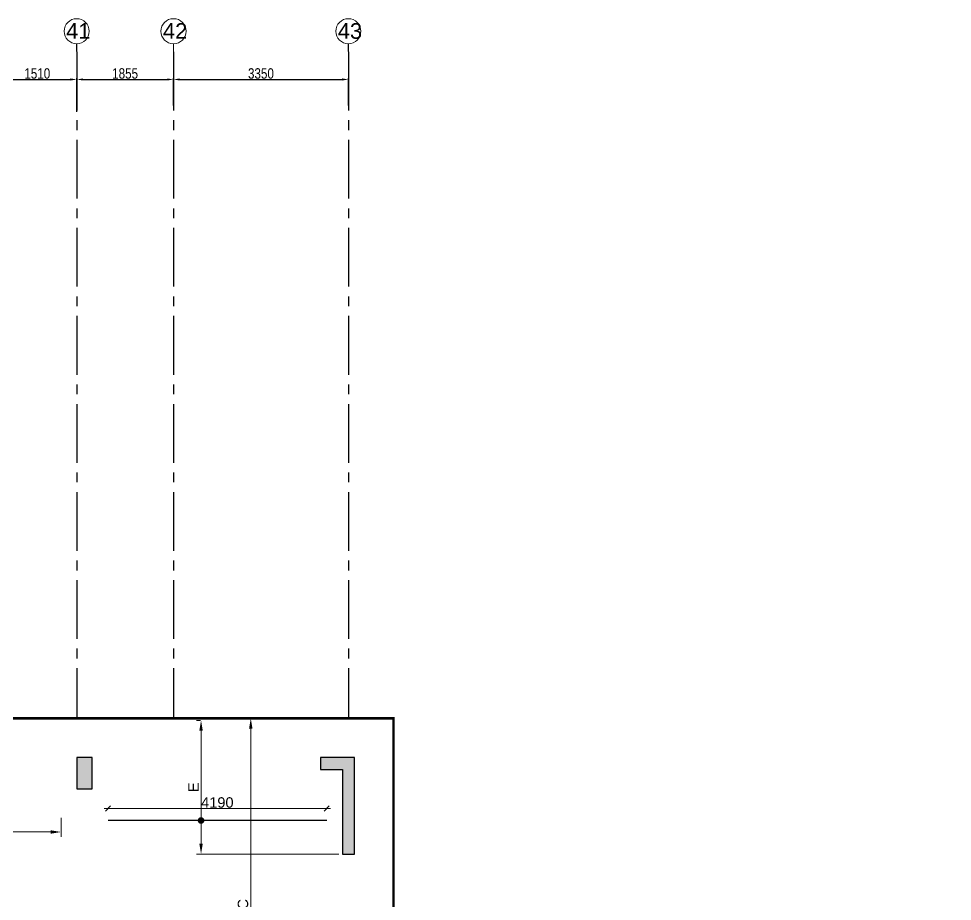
# Model space of a CAD drawing. Header units: millimetres. Extents: x 1123469 to 1883119, y -126924 to 196924.
# Drawn here: x 1771572 to 1789459, y 144667 to 161582 of the extents above; entities that cross this region are included whole.
import ezdxf
from ezdxf.enums import TextEntityAlignment as Align

# ---------------------------------------------------------------- set-up
doc = ezdxf.new("R2010")
doc.units = ezdxf.units.MM
doc.header["$LTSCALE"] = 500
doc.header["$MEASUREMENT"] = 0
doc.header["$PDMODE"] = 34
doc.linetypes.add('CONTINOUS', pattern=[0])
doc.linetypes.add('Site$0$CENTER2', pattern=[1.125, 0.75, -0.125, 0.125, -0.125])
doc.layers.get('Defpoints').update_dxf_attribs({"lineweight": 0})
for name, color, linetype in [('COL. DIM', 3, 'Continuous'), ('GRID', 7, 'Continuous'), ('GRID DIM', 7, 'Continuous'), ('reinf.', 4, 'Continuous'), ('TOWER AREA COLUMN.', 6, 'Continuous')]:
    doc.layers.add(name, color=color, linetype=linetype)
for name, color, linetype, lineweight in [('CUT OUT', 1, 'Continuous', 13), ('dim-M', 1, 'Continuous', 15), ('FOOTING', 1, 'Continuous', 15), ('GRID NO.', 7, 'Continuous', 20), ('S - SUNK', 251, 'Continuous', 0), ('TOWER COL HATCH', 253, 'Continuous', 20)]:
    doc.layers.add(name, color=color, linetype=linetype, lineweight=lineweight)
doc.styles.add('3mm', font='arial.ttf')
doc.styles.add('D50', font='arial.ttf', dxfattribs={"width": 0.8})
doc.dimstyles.new('INNER DIM', dxfattribs={"dimtxt": 200, "dimasz": 120, "dimexe": 25, "dimexo": 25, "dimgap": 12, "dimtad": 1, "dimdec": 0, "dimrnd": 5, "dimzin": 0, "dimdsep": 46, "dimtxsty": 'D50', "dimcen": 0.09, "dimdle": 25, "dimclrt": 6, "dimadec": 0, "dimazin": 0, "dimtfac": 1, "dimtdec": 0, "dimtofl": 0, "dimtmove": 1, "dimatfit": 3, "dimfxl": 75, "dimtolj": 1, "dimtzin": 0, "dimarcsym": 0})
doc.dimstyles.new('PARAMVEER', dxfattribs={"dimtxt": 200, "dimasz": 100, "dimexe": 0, "dimexo": 25, "dimgap": 10, "dimtad": 1, "dimdec": 0, "dimrnd": 5, "dimzin": 0, "dimdsep": 46, "dimtxsty": '3mm', "dimblk": 'OBLIQUE', "dimcen": 0.09, "dimdle": 75, "dimclrd": 1, "dimclre": 1, "dimclrt": 3, "dimadec": 0, "dimazin": 0, "dimtfac": 1, "dimtdec": 0, "dimtmove": 1, "dimatfit": 3, "dimfxl": 100, "dimtolj": 1, "dimtzin": 0, "dimlwd": 18, "dimlwe": 5, "dimarcsym": 0})

# ---------------------------------------------------------------- blocks, each defined once
blk = doc.blocks.new('GRID MARK')
at = {"layer": 'GRID NO.', "const_width": 50}
blk.add_lwpolyline([(0, -541), (0, -891)], dxfattribs=at)
at = {"layer": 'GRID NO.'}
blk.add_circle((0, 0), 541, dxfattribs=at)
at = {"layer": 'GRID NO.', "style": 'D50', "width": 0.8}
blk.add_attdef('Y1', text='', height=500, dxfattribs=at).set_placement((-33, -267), align=Align.CENTER)
blk = doc.blocks.new('*D2367')
at = {"layer": 'Defpoints', "color": 0, "linetype": 'Continuous', "transparency": 16777216}
for p in [(1772683, 160417), (1771173, 159771), (1772683, 159771)]:
    blk.add_point(p, dxfattribs=at)
at = {"layer": 'GRID DIM', "color": 0, "linetype": 'Continuous', "lineweight": -2, "transparency": 16777216}
for p, q in [((1771173, 159796), (1771173, 160442)), ((1772683, 159796), (1772683, 160442))]:
    blk.add_line(p, q, dxfattribs=at)
at = {"layer": 'GRID DIM', "linetype": 'Continuous', "lineweight": -2, "transparency": 16777216}
blk.add_line((1771293, 160417), (1772563, 160417), dxfattribs=at)
at = {"layer": 'GRID DIM', "linetype": 'Continuous', "transparency": 16777216}
for points in [[(1771293, 160437), (1771293, 160397), (1771173, 160417)], [(1772563, 160437), (1772563, 160397), (1772683, 160417)]]:
    blk.add_solid(points, dxfattribs=at)
at = {"layer": 'GRID DIM', "linetype": 'Continuous', "transparency": 16777216, "insert": (1771928, 160531), "char_height": 200, "attachment_point": 5, "style": 'D50'}
blk.add_mtext('\\A1;1510', dxfattribs=at)
blk = doc.blocks.new('*D2368')
at = {"layer": 'Defpoints', "color": 0, "linetype": 'Continuous', "transparency": 16777216}
for p in [(1774538, 160417), (1772683, 159771), (1774538, 159895)]:
    blk.add_point(p, dxfattribs=at)
at = {"layer": 'GRID DIM', "color": 0, "linetype": 'Continuous', "lineweight": -2, "transparency": 16777216}
for p, q in [((1772683, 159796), (1772683, 160442)), ((1774538, 159920), (1774538, 160442))]:
    blk.add_line(p, q, dxfattribs=at)
at = {"layer": 'GRID DIM', "linetype": 'Continuous', "lineweight": -2, "transparency": 16777216}
blk.add_line((1772803, 160417), (1774418, 160417), dxfattribs=at)
at = {"layer": 'GRID DIM', "linetype": 'Continuous', "transparency": 16777216}
for points in [[(1772803, 160437), (1772803, 160397), (1772683, 160417)], [(1774418, 160437), (1774418, 160397), (1774538, 160417)]]:
    blk.add_solid(points, dxfattribs=at)
at = {"layer": 'GRID DIM', "linetype": 'Continuous', "transparency": 16777216, "insert": (1773611, 160531), "char_height": 200, "attachment_point": 5, "style": 'D50'}
blk.add_mtext('\\A1;1855', dxfattribs=at)
blk = doc.blocks.new('*D2369')
at = {"layer": 'Defpoints', "color": 0, "linetype": 'Continuous', "transparency": 16777216}
for p in [(1777888, 160417), (1774538, 159895), (1777888, 159895)]:
    blk.add_point(p, dxfattribs=at)
at = {"layer": 'GRID DIM', "color": 0, "linetype": 'Continuous', "lineweight": -2, "transparency": 16777216}
for p, q in [((1774538, 159920), (1774538, 160442)), ((1777888, 159920), (1777888, 160442))]:
    blk.add_line(p, q, dxfattribs=at)
at = {"layer": 'GRID DIM', "linetype": 'Continuous', "lineweight": -2, "transparency": 16777216}
blk.add_line((1774658, 160417), (1777768, 160417), dxfattribs=at)
at = {"layer": 'GRID DIM', "linetype": 'Continuous', "transparency": 16777216}
for points in [[(1774658, 160437), (1774658, 160397), (1774538, 160417)], [(1777768, 160437), (1777768, 160397), (1777888, 160417)]]:
    blk.add_solid(points, dxfattribs=at)
at = {"layer": 'GRID DIM', "linetype": 'Continuous', "transparency": 16777216, "insert": (1776213, 160531), "char_height": 200, "attachment_point": 5, "style": 'D50'}
blk.add_mtext('\\A1;3350', dxfattribs=at)
blk = doc.blocks.new('3tgra')
at = {"layer": 'TOWER COL HATCH'}
h = blk.add_hatch(color=253, dxfattribs=at)
h.dxf.hatch_style = 1
h.paths.add_polyline_path([(1365641, 83007), (1365641, 84857), (1366291, 84857), (1366291, 84627), (1365871, 84627), (1365871, 83007)])
h = blk.add_hatch(color=253, dxfattribs=at)
h.dxf.hatch_style = 1
h.paths.add_polyline_path([(1370961, 84257), (1370661, 84257), (1370661, 84857), (1370961, 84857)])
at = {"layer": 'TOWER AREA COLUMN.', "color": 4}
blk.add_lwpolyline([(1365641, 83007), (1365641, 84857), (1366291, 84857), (1366291, 84627), (1365871, 84627), (1365871, 83007), (1365641, 83007)], dxfattribs=at)
blk.add_lwpolyline([(1370961, 84257), (1370661, 84257), (1370661, 84857), (1370961, 84857)], close=True, dxfattribs=at)
blk = doc.blocks.new('_Oblique')
at = {"color": 0, "linetype": 'ByBlock', "lineweight": -2}
blk.add_line((-0.5, -0.5), (0.5, 0.5), dxfattribs=at)
blk = doc.blocks.new('*D2619')
at = {"layer": 'COL. DIM', "color": 1, "linetype": 'CONTINOUS', "lineweight": 5, "ltscale": 10, "transparency": 16777216}
for p, q in [((1727133, 148342), (1727133, 147560)), ((1726833, 147450), (1726833, 147740))]:
    blk.add_line(p, q, dxfattribs=at)
at = {"layer": 'COL. DIM', "color": 1, "lineweight": 18, "ltscale": 10, "transparency": 16777216}
blk.add_line((1726743, 147650), (1727223, 147650), dxfattribs=at)
at = {"layer": 'Defpoints', "color": 0, "ltscale": 10, "transparency": 16777216}
for p in [(1727133, 148407), (1727133, 147650), (1726833, 147385), (1771658, 138638), (1777403, 138783), (1777403, 138638)]:
    blk.add_point(p, dxfattribs=at)
at = {"layer": 'S - SUNK', "color": 1, "lineweight": 18, "ltscale": 10, "transparency": 16777216}
blk.add_line((1771583, 138783), (1777478, 138783), dxfattribs=at)
at = {"layer": 'S - SUNK', "color": 1, "lineweight": 5, "ltscale": 10, "transparency": 16777216}
for p, q in [((1771658, 138783), (1771658, 138783)), ((1777403, 138783), (1777403, 138783))]:
    blk.add_line(p, q, dxfattribs=at)
at = {"layer": 'COL. DIM', "color": 1, "lineweight": 18, "ltscale": 10, "transparency": 16777216, "xscale": 90, "yscale": 90, "zscale": 90, "rotation": 180}
blk.add_blockref('_Oblique', (1726833, 147650), dxfattribs=at)
at = {"layer": 'COL. DIM', "color": 1, "lineweight": 18, "ltscale": 10, "transparency": 16777216, "xscale": 90, "yscale": 90, "zscale": 90}
blk.add_blockref('_Oblique', (1727133, 147650), dxfattribs=at)
at = {"layer": 'S - SUNK', "color": 1, "lineweight": 18, "ltscale": 10, "transparency": 16777216, "xscale": 100, "yscale": 100, "zscale": 100, "rotation": 180}
blk.add_blockref('_Oblique', (1771658, 138783), dxfattribs=at)
at = {"layer": 'S - SUNK', "color": 1, "lineweight": 18, "ltscale": 10, "transparency": 16777216, "xscale": 100, "yscale": 100, "zscale": 100}
blk.add_blockref('_Oblique', (1777403, 138783), dxfattribs=at)
at = {"layer": 'COL. DIM', "color": 3, "ltscale": 10, "transparency": 16777216, "insert": (1726983, 147797), "char_height": 200, "attachment_point": 5, "style": '3mm'}
blk.add_mtext('\\A1;300', dxfattribs=at)
at = {"layer": 'S - SUNK', "color": 3, "ltscale": 10, "transparency": 16777216, "insert": (1774531, 138895), "char_height": 200, "attachment_point": 5, "style": '3mm'}
blk.add_mtext('\\A1;5745', dxfattribs=at)
blk = doc.blocks.new('*D2587')
at = {"layer": 'COL. DIM', "color": 1, "linetype": 'CONTINOUS', "lineweight": 5, "ltscale": 10, "transparency": 16777216}
for p, q in [((1776010, 148173), (1775929, 148173)), ((1775330, 139943), (1776109, 139943))]:
    blk.add_line(p, q, dxfattribs=at)
at = {"layer": 'COL. DIM', "color": 1, "lineweight": 18, "ltscale": 10, "transparency": 16777216}
blk.add_line((1776019, 147973), (1776019, 140143), dxfattribs=at)
at = {"layer": 'COL. DIM', "color": 1, "ltscale": 10, "transparency": 16777216}
for points in [[(1775985, 147973), (1776052, 147973), (1776019, 148173)], [(1775985, 140143), (1776052, 140143), (1776019, 139943)]]:
    blk.add_solid(points, dxfattribs=at)
at = {"layer": 'Defpoints', "color": 0, "ltscale": 10, "transparency": 16777216}
for p in [(1776075, 148173), (1775265, 139943), (1776019, 139943)]:
    blk.add_point(p, dxfattribs=at)
at = {"layer": 'COL. DIM', "color": 3, "ltscale": 10, "transparency": 16777216, "insert": (1775870, 144610), "char_height": 200, "attachment_point": 5, "rotation": 90, "style": '3mm'}
blk.add_mtext('\\A1;C', dxfattribs=at)
blk = doc.blocks.new('*D2431')
at = {"layer": 'COL. DIM', "color": 1, "linetype": 'CONTINOUS', "lineweight": 5, "ltscale": 10, "transparency": 16777216}
for p, q in [((1769748, 146266), (1769748, 145906)), ((1772383, 146266), (1772383, 145906))]:
    blk.add_line(p, q, dxfattribs=at)
at = {"layer": 'COL. DIM', "color": 1, "lineweight": 18, "ltscale": 10, "transparency": 16777216}
blk.add_line((1772183, 145996), (1769948, 145996), dxfattribs=at)
at = {"layer": 'COL. DIM', "color": 1, "ltscale": 10, "transparency": 16777216}
for points in [[(1769948, 146029), (1769948, 145962), (1769748, 145996)], [(1772183, 146029), (1772183, 145962), (1772383, 145996)]]:
    blk.add_solid(points, dxfattribs=at)
at = {"layer": 'Defpoints', "color": 0, "ltscale": 10, "transparency": 16777216}
for p in [(1769748, 146331), (1772383, 146331), (1769748, 145996)]:
    blk.add_point(p, dxfattribs=at)
at = {"layer": 'COL. DIM', "color": 3, "ltscale": 10, "transparency": 16777216, "insert": (1771127, 146141), "char_height": 200, "width": 21.48, "attachment_point": 5, "style": '3mm'}
blk.add_mtext('\\A1;A', dxfattribs=at)
blk = doc.blocks.new('*D2716')
at = {"layer": 'COL. DIM', "color": 1, "linetype": 'CONTINOUS', "lineweight": 5, "ltscale": 10, "transparency": 16777216}
for p, q in [((1775057, 148135), (1774976, 148135)), ((1777708, 145573), (1774976, 145573))]:
    blk.add_line(p, q, dxfattribs=at)
at = {"layer": 'COL. DIM', "color": 1, "lineweight": 18, "ltscale": 10, "transparency": 16777216}
blk.add_line((1775066, 147935), (1775066, 145773), dxfattribs=at)
at = {"layer": 'COL. DIM', "color": 1, "ltscale": 10, "transparency": 16777216}
for points in [[(1775033, 147935), (1775099, 147935), (1775066, 148135)], [(1775033, 145773), (1775099, 145773), (1775066, 145573)]]:
    blk.add_solid(points, dxfattribs=at)
at = {"layer": 'Defpoints', "color": 0, "ltscale": 10, "transparency": 16777216}
for p in [(1775122, 148135), (1775066, 145573), (1777773, 145573)]:
    blk.add_point(p, dxfattribs=at)
at = {"layer": 'COL. DIM', "color": 3, "ltscale": 10, "transparency": 16777216, "insert": (1774921, 146854), "char_height": 200, "attachment_point": 5, "rotation": 90, "style": '3mm'}
blk.add_mtext('\\A1;E', dxfattribs=at)
blk = doc.blocks.new('*D2744')
at = {"layer": 'Defpoints', "color": 0, "ltscale": 10, "transparency": 16777216}
for p in [(1777473, 146448), (1773283, 146216), (1777473, 146216)]:
    blk.add_point(p, dxfattribs=at)
at = {"layer": 'S - SUNK', "color": 1, "lineweight": 18, "ltscale": 10, "transparency": 16777216}
blk.add_line((1773208, 146448), (1777548, 146448), dxfattribs=at)
at = {"layer": 'S - SUNK', "color": 1, "lineweight": 5, "ltscale": 10, "transparency": 16777216}
for p, q in [((1773283, 146448), (1773283, 146448)), ((1777473, 146448), (1777473, 146448))]:
    blk.add_line(p, q, dxfattribs=at)
at = {"layer": 'S - SUNK', "color": 1, "lineweight": 18, "ltscale": 10, "transparency": 16777216, "xscale": 100, "yscale": 100, "zscale": 100, "rotation": 180}
blk.add_blockref('_Oblique', (1773283, 146448), dxfattribs=at)
at = {"layer": 'S - SUNK', "color": 1, "lineweight": 18, "ltscale": 10, "transparency": 16777216, "xscale": 100, "yscale": 100, "zscale": 100}
blk.add_blockref('_Oblique', (1777473, 146448), dxfattribs=at)
at = {"layer": 'S - SUNK', "color": 3, "ltscale": 10, "transparency": 16777216, "insert": (1775378, 146560), "char_height": 200, "attachment_point": 5, "style": '3mm'}
blk.add_mtext('\\A1;4190', dxfattribs=at)
blk = doc.blocks.new('*D3557')
at = {"layer": 'COL. DIM', "color": 1, "lineweight": 18, "ltscale": 10, "transparency": 16777216}
for p, q in [((1830518, 155675), (1830518, 154998)), ((1830518, 155088), (1830518, 154608))]:
    blk.add_line(p, q, dxfattribs=at)
at = {"layer": 'COL. DIM', "color": 1, "linetype": 'CONTINOUS', "lineweight": 5, "ltscale": 10, "transparency": 16777216}
for p, q in [((1830059, 154998), (1830608, 154998)), ((1830171, 154698), (1830608, 154698))]:
    blk.add_line(p, q, dxfattribs=at)
at = {"layer": 'Defpoints', "color": 0, "ltscale": 10, "transparency": 16777216}
for p in [(1418936, 156725), (1417241, 156599), (1418936, 156599), (1829994, 154998), (1830106, 154698), (1830518, 154698)]:
    blk.add_point(p, dxfattribs=at)
at = {"layer": 'S - SUNK', "color": 1, "lineweight": 18, "ltscale": 10, "transparency": 16777216}
blk.add_line((1417166, 156725), (1419011, 156725), dxfattribs=at)
at = {"layer": 'S - SUNK', "color": 1, "lineweight": 5, "ltscale": 10, "transparency": 16777216}
for p, q in [((1417241, 156725), (1417241, 156725)), ((1418936, 156725), (1418936, 156725))]:
    blk.add_line(p, q, dxfattribs=at)
at = {"layer": 'COL. DIM', "color": 1, "lineweight": 18, "ltscale": 10, "transparency": 16777216, "xscale": 90, "yscale": 90, "zscale": 90}
for p, rotation in [((1830518, 154998), 90), ((1830518, 154698), 270)]:
    blk.add_blockref('_Oblique', p, dxfattribs=dict(at, rotation=rotation))
at = {"layer": 'S - SUNK', "color": 1, "lineweight": 18, "ltscale": 10, "transparency": 16777216, "xscale": 100, "yscale": 100, "zscale": 100, "rotation": 180}
blk.add_blockref('_Oblique', (1417241, 156725), dxfattribs=at)
at = {"layer": 'S - SUNK', "color": 1, "lineweight": 18, "ltscale": 10, "transparency": 16777216, "xscale": 100, "yscale": 100, "zscale": 100}
blk.add_blockref('_Oblique', (1418936, 156725), dxfattribs=at)
at = {"layer": 'COL. DIM', "color": 3, "ltscale": 10, "transparency": 16777216, "insert": (1830371, 155409), "char_height": 200, "attachment_point": 5, "rotation": 90, "style": '3mm'}
blk.add_mtext('\\A1;300', dxfattribs=at)
at = {"layer": 'S - SUNK', "color": 3, "ltscale": 10, "transparency": 16777216, "insert": (1418088, 156837), "char_height": 200, "attachment_point": 5, "style": '3mm'}
blk.add_mtext('\\A1;1695', dxfattribs=at)
blk = doc.blocks.new('*D3556')
at = {"layer": 'COL. DIM', "color": 1, "lineweight": 18, "ltscale": 10, "transparency": 16777216}
blk.add_line((1817174, 134748), (1817174, 133598), dxfattribs=at)
at = {"layer": 'COL. DIM', "color": 1, "linetype": 'CONTINOUS', "lineweight": 5, "ltscale": 10, "transparency": 16777216}
for p, q in [((1817864, 134658), (1817084, 134658)), ((1816402, 133688), (1817264, 133688))]:
    blk.add_line(p, q, dxfattribs=at)
at = {"layer": 'Defpoints', "color": 0, "ltscale": 10, "transparency": 16777216}
for p in [(1417088, 156599), (1417241, 156599), (1417241, 155194), (1817929, 134658), (1816337, 133688), (1817174, 133688)]:
    blk.add_point(p, dxfattribs=at)
at = {"layer": 'S - SUNK', "color": 1, "lineweight": 18, "ltscale": 10, "transparency": 16777216}
blk.add_line((1417088, 155119), (1417088, 156674), dxfattribs=at)
at = {"layer": 'S - SUNK', "color": 1, "lineweight": 5, "ltscale": 10, "transparency": 16777216}
for p, q in [((1417088, 156599), (1417088, 156599)), ((1417088, 155194), (1417088, 155194))]:
    blk.add_line(p, q, dxfattribs=at)
at = {"layer": 'COL. DIM', "color": 1, "lineweight": 18, "ltscale": 10, "transparency": 16777216, "xscale": 90, "yscale": 90, "zscale": 90}
for p, rotation in [((1817174, 134658), 90), ((1817174, 133688), 270)]:
    blk.add_blockref('_Oblique', p, dxfattribs=dict(at, rotation=rotation))
at = {"layer": 'S - SUNK', "color": 1, "lineweight": 18, "ltscale": 10, "transparency": 16777216, "xscale": 100, "yscale": 100, "zscale": 100}
for p, rotation in [((1417088, 156599), 90), ((1417088, 155194), 270)]:
    blk.add_blockref('_Oblique', p, dxfattribs=dict(at, rotation=rotation))
at = {"layer": 'COL. DIM', "color": 3, "ltscale": 10, "transparency": 16777216, "insert": (1817027, 134173), "char_height": 200, "attachment_point": 5, "rotation": 90, "style": '3mm'}
blk.add_mtext('\\A1;970', dxfattribs=at)
at = {"layer": 'S - SUNK', "color": 3, "ltscale": 10, "transparency": 16777216, "insert": (1416976, 155897), "char_height": 200, "attachment_point": 5, "rotation": 90, "style": '3mm'}
blk.add_mtext('\\A1;1405', dxfattribs=at)

msp = doc.modelspace()

# ---------------------------------------------------------------- linework, layer by layer
at = {"layer": 'dim-M', "color": 4, "ltscale": 10, "const_width": 63.8}
msp.add_lwpolyline([(1775097.8, 146215.9, -1), (1775034.1, 146215.9, -1)], format="xyb", close=True, dxfattribs=at)
at = {"layer": 'FOOTING', "color": 3, "ltscale": 10, "const_width": 50}
msp.add_lwpolyline([(1726403.3, 154737.5), (1753143.3, 154737.5), (1753143.3, 156142.5), (1754838.3, 156142.5), (1754838.3, 156957.3), (1758788.3, 156957.3), (1758788.3, 158457.3), (1767663.3, 158457.3), (1767663.3, 148172.6), (1778753.3, 148172.6), (1778753.3, 126522.5), (1770198.3, 126522.5)], dxfattribs=at)
at = {"layer": 'GRID', "color": 16, "linetype": 'Site$0$CENTER2', "ltscale": 3}
for points in [[(1772683.3, 160946.9), (1772683.3, 148172.6)], [(1774538.3, 160946.9), (1774538.3, 148172.6)], [(1777888.3, 160946.9), (1777888.3, 148172.6)]]:
    msp.add_lwpolyline(points, dxfattribs=at)
at = {"layer": 'reinf.', "color": 4, "ltscale": 1.4}
msp.add_line((1777473.3, 146215.9), (1773283.4, 146215.9), dxfattribs=at)

# ---------------------------------------------------------------- block references
at = {"layer": 'CUT OUT', "color": 4, "xscale": -1}
msp.add_blockref('3tgra', (3143643.9, 62565.7), dxfattribs=at)
at = {"layer": 'GRID NO.'}
ref = msp.add_blockref('GRID MARK', (1772683.3, 161342.2), dxfattribs=dict(at, xscale=-0.4435200000032785, yscale=0.4435200000032785, zscale=0.4435200000032785))
ref.add_attrib('Y1', '41', dxfattribs={"height": 300, "style": 'D50'}).set_placement((1772713.5, 161196.6), align=Align.CENTER)
ref = msp.add_blockref('GRID MARK', (1774538.3, 161342.2), dxfattribs=dict(at, xscale=-0.4435200000032785, yscale=0.4435200000032785, zscale=0.4435200000032785))
ref.add_attrib('Y1', '42', dxfattribs={"height": 300, "style": 'D50'}).set_placement((1774568.5, 161196.6), align=Align.CENTER)
ref = msp.add_blockref('GRID MARK', (1777888.3, 161342.2), dxfattribs=dict(at, xscale=-0.4435200000032785, yscale=0.4435200000032785, zscale=0.4435200000032785))
ref.add_attrib('Y1', '43', dxfattribs={"height": 300, "style": 'D50'}).set_placement((1777918.5, 161196.6), align=Align.CENTER)

# ---------------------------------------------------------------- dimensions: what is measured, and where the dimension line sits
at = {"layer": 'COL. DIM', "color": 6, "ltscale": 10}
dim = msp.add_linear_dim(base=(1830518, 154697.7), p1=(1829993.7, 154997.7), p2=(1830106.2, 154697.7), angle=90, dimstyle='PARAMVEER', override={"dimasz": 90, "dimexe": 90, "dimexo": 65, "dimgap": 45, "dimpost": '\\X', "dimdle": 90, "dimfxl": 0.18, "dimarcsym": 1}, dxfattribs=at)
dim.commit()
dim.dimension.update_dxf_attribs({"geometry": '*D3557', "text_midpoint": (1830518, 155409.4), "dimtype": 160})
dim = msp.add_linear_dim(base=(1817173.9, 133687.8), p1=(1817928.7, 134657.8), p2=(1816337.2, 133687.8), angle=90, dimstyle='PARAMVEER', override={"dimasz": 90, "dimexe": 90, "dimexo": 65, "dimgap": 45, "dimpost": '\\X', "dimdle": 90, "dimfxl": 0.18, "dimarcsym": 1}, dxfattribs=at)
dim.commit()
dim.dimension.update_dxf_attribs({"geometry": '*D3556', "text_midpoint": (1817026.8, 134172.8)})
dim = msp.add_linear_dim(base=(1727133.3, 147649.5), p1=(1726833.3, 147384.7), p2=(1727133.3, 148407.5), dimstyle='PARAMVEER', override={"dimasz": 90, "dimexe": 90, "dimexo": 65, "dimgap": 45, "dimpost": '\\X', "dimdle": 90, "dimfxl": 0.18, "dimarcsym": 1}, dxfattribs=at)
dim.commit()
dim.dimension.update_dxf_attribs({"geometry": '*D2619', "text_midpoint": (1726983.3, 147649.5), "dimtype": 160})
for base, p1, p2, angle, text, picture, middle in [((1775066, 145572.6), (1775122, 148134.9), (1777773.3, 145572.6), 90, 'E', '*D2716', (1775066, 146853.8)), ((1776018.5, 139942.6), (1776074.5, 148172.6), (1775264.5, 139942.6), 90, 'C', '*D2587', (1776018.5, 144610.1)), ((1769748.3, 145995.7), (1772383.3, 146330.7), (1769748.3, 146330.7), 180, 'A', '*D2431', (1771127.5, 145995.7))]:
    dim = msp.add_linear_dim(base=base, p1=p1, p2=p2, angle=angle, text=text, dimstyle='PARAMVEER', override={"dimasz": 200, "dimexe": 90, "dimexo": 65, "dimgap": 45, "dimpost": '\\X', "dimsah": 1, "dimdle": 90, "dimfxl": 0.18, "dimarcsym": 1}, dxfattribs=at)
    dim.commit()
    dim.dimension.update_dxf_attribs({"geometry": picture, "text_midpoint": middle, "dimtype": 160})
at = {"layer": 'GRID DIM', "color": 0, "linetype": 'Continuous'}
for base, p1, p2, picture, middle in [((1772683.3, 160417), (1771173.3, 159771.1), (1772683.3, 159771.1), '*D2367', (1771928.3, 160531.1)), ((1774538.3, 160417), (1772683.3, 159771.1), (1774538.3, 159895.2), '*D2368', (1773610.8, 160531.1)), ((1777888.3, 160417), (1774538.3, 159895.2), (1777888.3, 159895.2), '*D2369', (1776213.3, 160531.1))]:
    dim = msp.add_linear_dim(base=base, p1=p1, p2=p2, dimstyle='INNER DIM', override={"dimclrd": 256, "dimclrt": 256}, dxfattribs=at)
    dim.commit()
    dim.dimension.update_dxf_attribs({"geometry": picture, "text_midpoint": middle})
at = {"layer": 'S - SUNK', "color": 4, "ltscale": 10}
for base, p1, p2, picture, middle in [((1418935.6, 156725.2), (1417240.6, 156599.2), (1418935.6, 156599.2), '*D3557', (1418088.1, 156837.3)), ((1777403.3, 138782.9), (1771658.4, 138638.2), (1777403.3, 138638.2), '*D2619', (1774530.8, 138894.6)), ((1777473.3, 146448.4), (1773283.4, 146215.9), (1777473.3, 146215.9), '*D2744', (1775378.3, 146560.5))]:
    dim = msp.add_linear_dim(base=base, p1=p1, p2=p2, dimstyle='PARAMVEER', override={"dimpost": '\\X', "dimfxl": 0.15, "dimfxlon": 1, "dimarcsym": 1}, dxfattribs=at)
    dim.commit()
    dim.dimension.update_dxf_attribs({"geometry": picture, "text_midpoint": middle})
dim = msp.add_linear_dim(base=(1417087.7, 156599.2), p1=(1417240.6, 155194.2), p2=(1417240.6, 156599.2), angle=90, dimstyle='PARAMVEER', override={"dimpost": '\\X', "dimfxl": 0.15, "dimfxlon": 1, "dimarcsym": 1}, dxfattribs=at)
dim.commit()
dim.dimension.update_dxf_attribs({"geometry": '*D3556', "text_midpoint": (1416975.6, 155896.7)})

doc.saveas('drawing.dxf')
